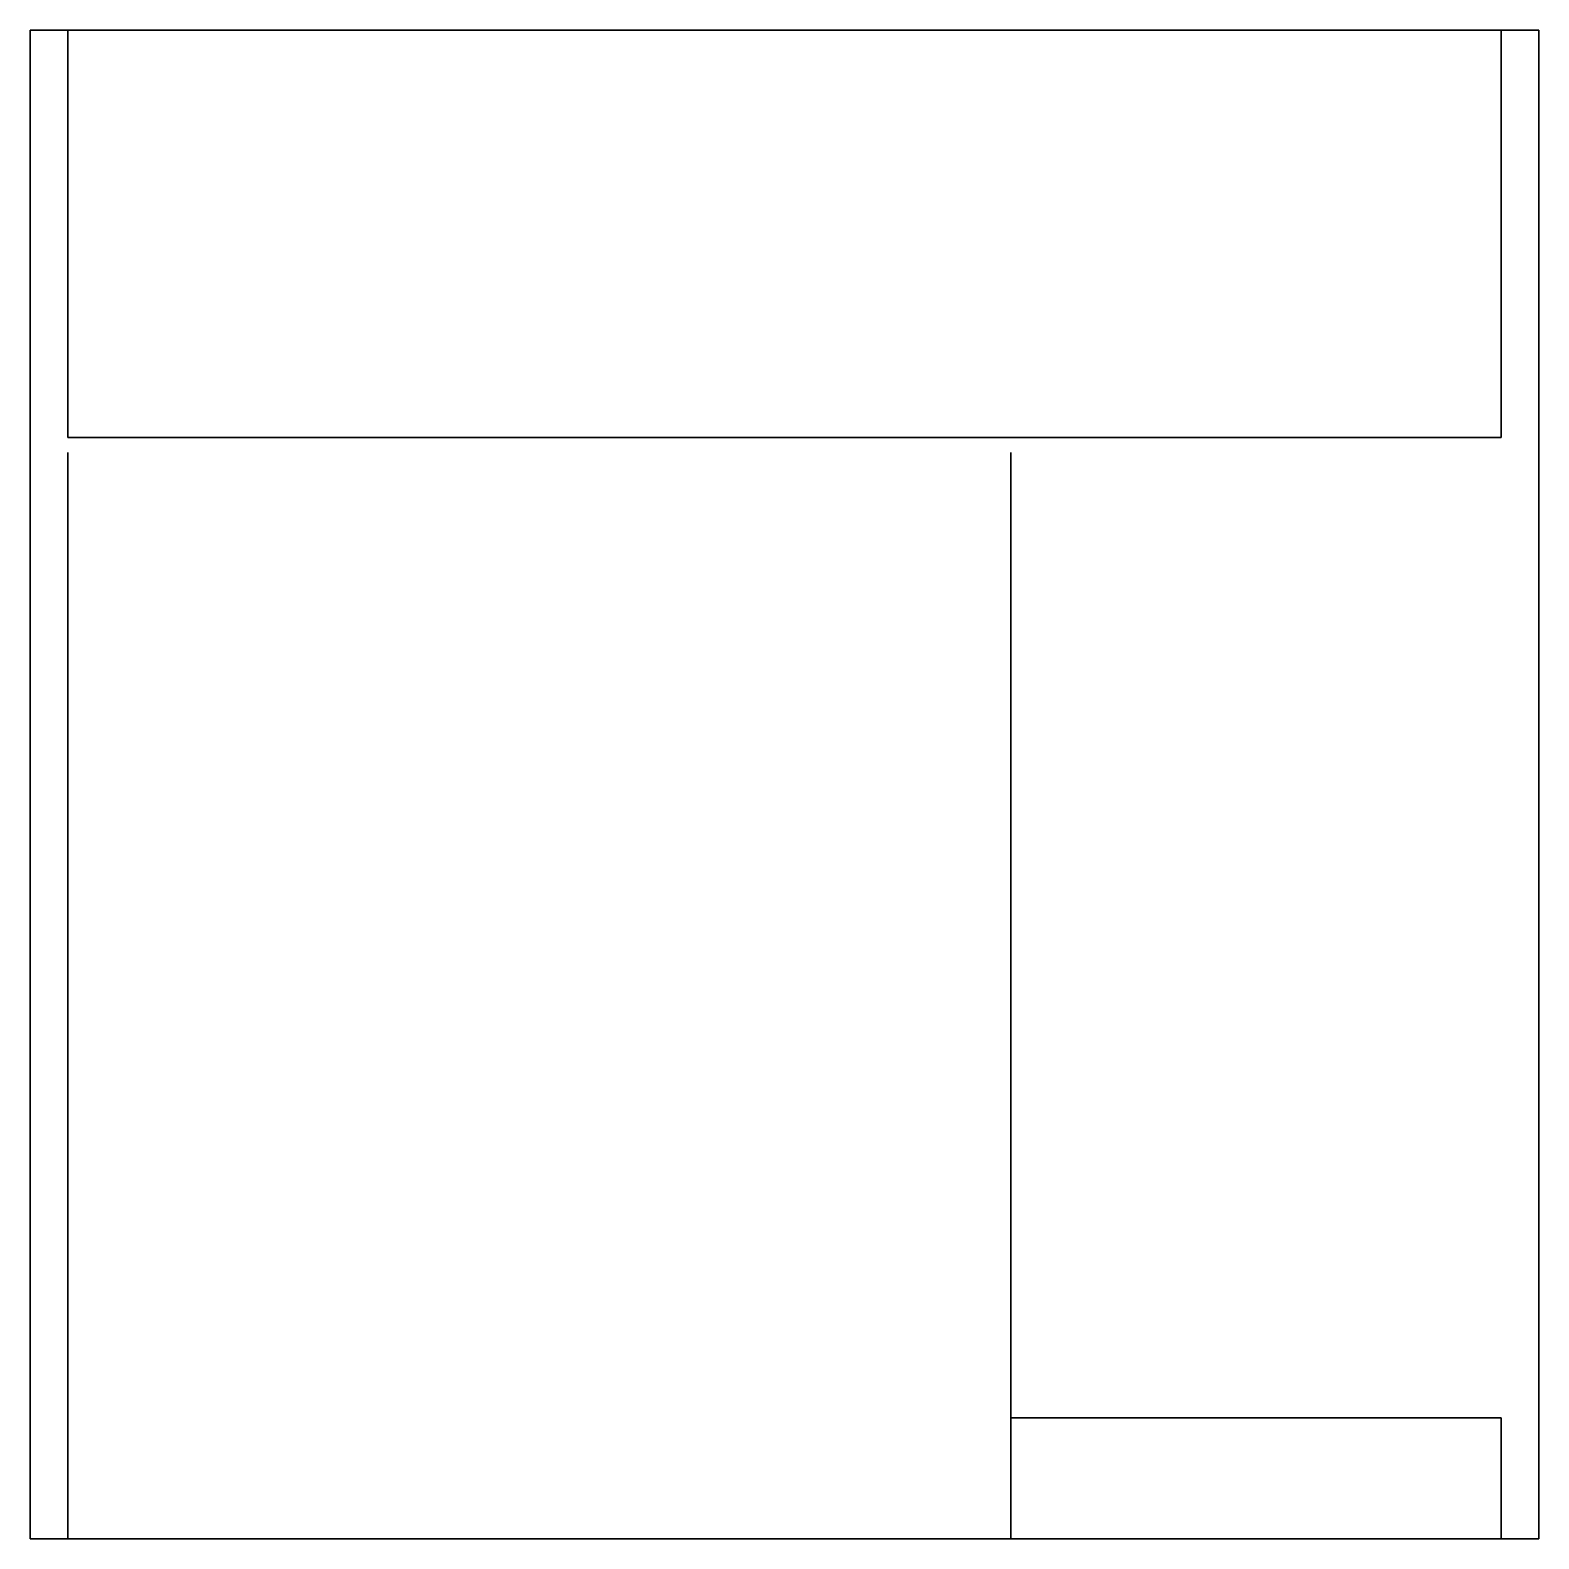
# Model space of a CAD drawing. Extents: x 0 to 1000, y 0 to 1000.
import ezdxf

# ---------------------------------------------------------------- set-up
doc = ezdxf.new("R2010")
doc.units = 0
doc.header["$MEASUREMENT"] = 0
doc.layers.add('3D', color=4, linetype='CONTINUOUS')

msp = doc.modelspace()

# ---------------------------------------------------------------- linework, layer by layer
at = {"layer": '3D', "linetype": 'CONTINUOUS'}
for points in [[(1000, 1000, 1000), (0, 1000, 1000), (0, 0, 1000), (1000, 0, 1000)], [(0, 0), (0, 1000), (0, 1000, 1000), (0, 0, 1000)], [(0, 1000), (25, 1000), (25, 1000, 975), (0, 1000, 1000)], [(25, 1000, 975), (975, 1000, 975), (1000, 1000, 1000), (0, 1000, 1000)], [(25, 1000, 975), (25, 1000), (25, 730), (25, 730, 975)], [(1000, 1000), (975, 1000), (975, 1000, 975), (1000, 1000, 1000)], [(975, 1000, 975), (975, 1000), (975, 730), (975, 730, 975)], [(1000, 0), (1000, 1000), (1000, 1000, 1000), (1000, 0, 1000)], [(975, 730, 975), (975, 730), (25, 730), (25, 730, 975)], [(25, 0, 950), (25, 720, 950), (25, 720), (25, 0)], [(650, 0, 950), (650, 720, 950), (650, 720, 100), (650, 0, 100)], [(650, 80, 100), (650, 720, 100), (650, 720), (650, 80)], [(975, 80), (650, 80), (650, 80, 100), (975, 80, 100)], [(975, 0), (975, 80), (975, 80, 100), (975, 0, 100)], [(1000, 0, 1000), (0, 0, 1000), (0, 0, 950), (1000, 0, 950)], [(0, 0), (25, 0), (25, 0, 950), (0, 0, 950)], [(975, 0, 950), (650, 0, 950), (650, 0, 100), (975, 0, 100)], [(1000, 0), (1000, 0, 950), (975, 0, 950), (975, 0)], [(975, -0.1, 870), (650, -0.1, 870), (650, -0.1, 900), (975, -0.1, 900)], [(975, -0.1, 690), (650, -0.1, 690), (650, -0.1, 720), (975, -0.1, 720)], [(975, -0.1, 400), (650, -0.1, 400), (650, -0.1, 430), (975, -0.1, 430)]]:
    msp.add_3dface(points, dxfattribs=at)

doc.saveas('drawing.dxf')
